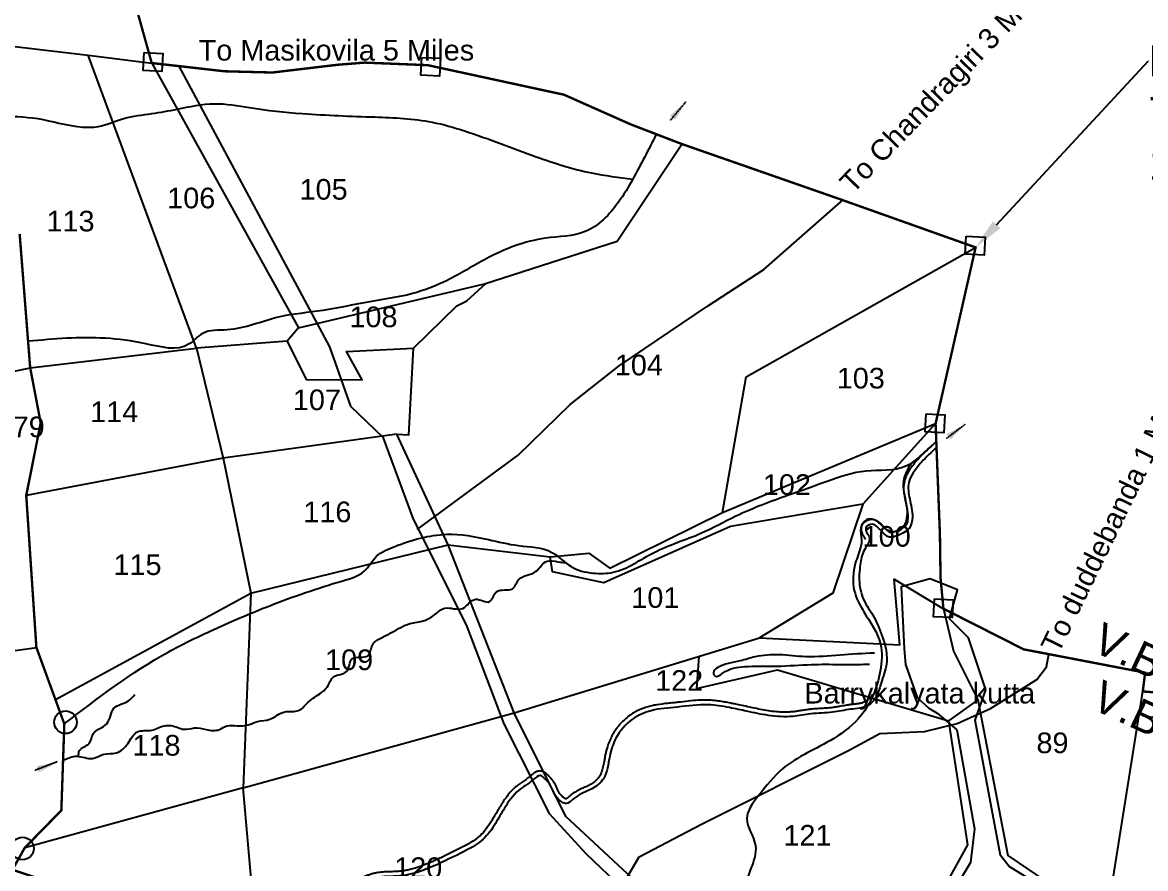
# Model space of a CAD drawing. Header units: feet. Extents: x 777124 to 781638, y 1563158 to 1569682.
# Drawn here: x 778106 to 779195, y 1568214 to 1569034 of the extents above; entities that cross this region are included whole.
import ezdxf
from ezdxf import colors
from ezdxf.entities.mleader import LeaderData, LeaderLine
from ezdxf.enums import TextEntityAlignment as Align
from ezdxf.math import Vec2, Vec3

# ---------------------------------------------------------------- set-up
doc = ezdxf.new("R2010")
doc.units = ezdxf.units.FT
doc.header["$MEASUREMENT"] = 0
doc.linetypes.add('ACAD_ISO02W100', pattern=[15, 12, -3])
doc.linetypes.add('HIDDEN2', pattern=[0.1875, 0.125, -0.0625])
for name, color, linetype in [('Hills', 17, 'Continuous'), ('PLOT', 7, 'Continuous'), ('PLOT NO', 7, 'Continuous'), ('ROADS', 6, 'Continuous'), ('STREAM', 4, 'Continuous'), ('VILLAGE STONES', 240, 'Continuous')]:
    doc.layers.add(name, color=color, linetype=linetype)
doc.layers.add('VILLAGE BOUNDRY', color=5, linetype='HIDDEN2', lineweight=100)
doc.styles.get("Standard").update_dxf_attribs({"font": 'arial.ttf'})
doc.linetypes.add('DOTS', pattern='A,1e-06,-3,["●",Standard,S=3,R=0,X=-1.25,Y=-1.25],-3', length=6.000001)
doc.dimstyles.get("Standard").update_dxf_attribs({"dimtxt": 0.18, "dimasz": 20, "dimexe": 0.18, "dimexo": 0.0625, "dimgap": 0.09, "dimtad": 0, "dimtih": 1, "dimtoh": 1, "dimdec": 4, "dimzin": 0, "dimdsep": 46, "dimtxsty": 'Standard', "dimcen": 0.09, "dimadec": 0, "dimazin": 0, "dimtfac": 1, "dimtdec": 4, "dimtofl": 0, "dimtmove": 0, "dimatfit": 3, "dimfxl": 1, "dimtolj": 1, "dimtzin": 0, "dimarcsym": 0})

msp = doc.modelspace()

# ---------------------------------------------------------------- linework, layer by layer
at = {"layer": 'Hills', "lineweight": -2}
msp.add_lwpolyline([(779145.8, 1568164.9), (779062.4, 1568216.1), (779054, 1568227), (779029.6, 1568358.1), (779039.8, 1568387.4), (779023, 1568438), (779004.6, 1568456.4), (779012.5, 1568484.3), (778985.9, 1568495.1), (778957.7, 1568487.4), (778960.5, 1568427.3), (778962.1, 1568411.9), (778973.1, 1568379.9), (778984.5, 1568369.6), (778992.7, 1568365), (779011.8, 1568348.6), (779028.7, 1568252.7), (779025.1, 1568220.1), (778983.5, 1568151.4)], dxfattribs=at)
at = {"layer": 'PLOT', "lineweight": -2}
for points in [[(778013.5, 1569021), (778169.8, 1569002.4), (778231.4, 1568994.9)], [(778113.6, 1568699.6), (778274.8, 1568718.5), (778169.8, 1569002.4)], [(778231.4, 1568994.9), (778373.7, 1568738.2), (778362.7, 1568725.4), (778274.8, 1568718.5)], [(778373.7, 1568738.2), (778553.9, 1568781), (778682.4, 1568822.3), (778745.2, 1568916.4)], [(777917.9, 1568838.3), (777928.5, 1568757), (777994.1, 1568722.1), (778011, 1568679.2), (778056.6, 1568687.4), (778113.6, 1568699.6)], [(778518.6, 1568528), (778617.7, 1568516.4), (778655, 1568519.9), (778675.4, 1568505.3), (778784.7, 1568559.2), (778807.4, 1568690.7), (779029.9, 1568816.2)], [(778362.7, 1568725.4), (778381, 1568688.1), (778435.4, 1568687.9), (778420.2, 1568715.3), (778485.1, 1568718.7), (778527.1, 1568759.5), (778536.8, 1568764.5), (778555.5, 1568781.5)], [(778274.8, 1568718.5), (778300.8, 1568611.9), (778327.5, 1568481), (778320.1, 1568292.6), (778108.3, 1568234.3)], [(778468.8, 1568635.1), (778480.5, 1568634.6), (778485.1, 1568718.7)], [(778991.1, 1568645.4), (778920.6, 1568567.4), (778792.3, 1568545.8), (778669.7, 1568491), (778619.8, 1568501.9), (778617.7, 1568516.4)], [(778784.7, 1568559.2), (778991.1, 1568645.4)], [(778138, 1568378), (778327.5, 1568481), (778518.6, 1568528), (778468.8, 1568635.1), (778300.8, 1568611.9), (778109.8, 1568575.8)], [(778068.4, 1568615.8), (778096.7, 1568425.4), (778119.6, 1568428.6)], [(778920.6, 1568567.4), (778891.5, 1568481.1), (778820.3, 1568437.9)], [(778320.1, 1568292.6), (778582.8, 1568365.1), (778518.6, 1568528)], [(778582.8, 1568365.1), (778820.3, 1568437.9), (778956.4, 1568431), (778951.1, 1568494.8), (778998.7, 1568466.1)], [(778998.7, 1568466.1), (779008.5, 1568424.8), (779031.9, 1568377.7), (779003.5, 1568357.5)], [(778761.5, 1568419.8), (778759.5, 1568388.9), (778837.9, 1568406.7), (779003.5, 1568357.5), (779022.1, 1568237.2), (778972.2, 1568147.2), (778960.8, 1567992.6), (778782.5, 1568116.6), (778769.2, 1568145.7), (778706.5, 1568196.2), (778632.6, 1568264.8), (778582.8, 1568365.1)], [(779031.9, 1568377.7), (779061.1, 1568226.8), (779156.4, 1568162.2), (779191.9, 1568385.9)], [(778188.3, 1568086.3), (778337.5, 1568094.9), (778320.1, 1568292.6)]]:
    msp.add_lwpolyline(points, dxfattribs=at)
at = {"layer": 'ROADS', "linetype": 'DOTS', "ltscale": 5}
for points in [[(778257.8, 1568991.9), (778381.7, 1568761), (778403.8, 1568719.7), (778424.2, 1568662.5), (778455.3, 1568632.2), (778484.9, 1568552.9), (778536.2, 1568450.4), (778572.8, 1568354.5), (778616.7, 1568267.5), (778652, 1568229), (778751.9, 1568133.7), (778814.6, 1568083.3), (778854.8, 1568060.2), (778884.5, 1568039.7), (778915.6, 1568033.8), (778964.4, 1568004), (779012, 1567990.9), (779068.9, 1567948.1), (779097.3, 1567909.4), (779146.5, 1567858.9), (779171.7, 1567836.1), (779219.9, 1567806.6)], [(778488.7, 1568542.7), (778586.4, 1568614.9), (778637, 1568663.9), (778684.3, 1568701.5), (778770.2, 1568759.2), (778824.6, 1568794.8), (778901.9, 1568862.7)], [(778185.8, 1567994.9), (778217.7, 1567995), (778266.7, 1567985.6), (778420, 1568030.5), (778481.4, 1568049.7), (778597.9, 1568077.5), (778619.8, 1568079.8), (778651.1, 1568136), (778703.7, 1568225.6), (778764.3, 1568257.4), (778906.2, 1568328.4), (778937.1, 1568345), (778980.5, 1568347), (779012.1, 1568354.9), (779044.3, 1568369.5), (779089.2, 1568397.5), (779098.5, 1568409.7), (779100.9, 1568422)]]:
    msp.add_lwpolyline(points, dxfattribs=at)
at = {"layer": 'STREAM', "color": 4, "lineweight": -2}
for points in [[(778030.2, 1568952.7), (778082.4, 1568944.2), (778121, 1568941), (778162.2, 1568933), (778179.7, 1568933.4), (778204.4, 1568941.2), (778231.5, 1568945.9), (778256.2, 1568950.2), (778292.2, 1568955.5), (778326.2, 1568951.7), (778377.6, 1568945.9), (778447.6, 1568942.6), (778503.2, 1568937.6), (778534.6, 1568929.1), (778604, 1568904.1), (778657.5, 1568888.4), (778697.6, 1568882.4)], [(778720.4, 1568925.9), (778697.6, 1568882.4), (778683.9, 1568860.2), (778651.4, 1568831.5), (778613.1, 1568825.1), (778555.6, 1568805.2), (778517.7, 1568784.3), (778484, 1568771.4), (778440.9, 1568763.3), (778397.4, 1568755.1), (778354.4, 1568748.6), (778304.4, 1568736.3), (778280.8, 1568732.9), (778267.2, 1568722.3), (778225.8, 1568722.8), (778148.8, 1568728.1), (778111.6, 1568725.2)], [(778146.7, 1568354.4), (778247.4, 1568424.1), (778287.9, 1568444.3), (778345.8, 1568469), (778416.6, 1568493.1), (778437.3, 1568502.4), (778449.4, 1568516.9), (778466.9, 1568526.4), (778517.4, 1568538.2), (778557.7, 1568533.1), (778586.8, 1568527.3), (778619.3, 1568520.6), (778637.8, 1568506.9), (778659, 1568500.6), (778678.6, 1568501.4), (778718.2, 1568520.6), (778763.6, 1568539.2), (778797.5, 1568556), (778848.7, 1568576.4), (778885.9, 1568589.6), (778923.8, 1568599.8), (778962.4, 1568604.4), (778978.1, 1568615.5), (778991.8, 1568628)], [(778992, 1568622.3), (778977.4, 1568608.1), (778969.3, 1568597.6), (778965.1, 1568588.3), (778966, 1568572.6), (778968.6, 1568554.8), (778965.4, 1568543.7), (778959.3, 1568539.4), (778951.6, 1568535.9), (778946.5, 1568535.4), (778939.6, 1568540.3), (778935.5, 1568544.6), (778929.8, 1568548), (778923.6, 1568544.5), (778924.5, 1568539.6), (778927.1, 1568534.4), (778924.4, 1568526.7), (778920.5, 1568519.6), (778917.6, 1568504.7), (778917.1, 1568494.1), (778921.3, 1568475.1), (778931.5, 1568457.7), (778939.9, 1568437.5), (778942.3, 1568429.6), (778943.5, 1568412.7), (778938.3, 1568393.9), (778934.2, 1568381.8), (778925.4, 1568372.2), (778908.9, 1568368.6), (778891.2, 1568365.7), (778870.3, 1568364.2), (778852.7, 1568361.7), (778829.1, 1568362.7), (778808, 1568366.7), (778791.3, 1568370.2), (778770.8, 1568373), (778741.1, 1568370.8), (778715.4, 1568367.2), (778697.3, 1568359), (778681.3, 1568340.6), (778675.3, 1568323), (778669.1, 1568301.3), (778658.1, 1568291.5), (778641.2, 1568282.6), (778632.3, 1568277.3), (778628.1, 1568279.3), (778621.6, 1568286.9), (778617.1, 1568296.1), (778611.9, 1568301.8), (778608.1, 1568304.3), (778601.2, 1568300.4), (778587, 1568289.9), (778573.3, 1568272.8), (778564.6, 1568258), (778552.6, 1568242.7), (778535.9, 1568231.7), (778513, 1568220.5), (778494, 1568212.3), (778472, 1568207.1), (778448.4, 1568205.3), (778433.6, 1568200), (778415.5, 1568189.9), (778409.2, 1568182.5), (778382.5, 1568174.9), (778360.8, 1568166.5), (778340.1, 1568159), (778316.8, 1568157.7), (778302.3, 1568145.6), (778273.1, 1568151.3), (778251.1, 1568136.7), (778226.3, 1568138.8), (778207.5, 1568127), (778202.6, 1568127.8), (778185.5, 1568117.3), (778172.7, 1568117.4), (778163.9, 1568113.1)], [(778967.3, 1568607.1), (778960, 1568589.7), (778962.6, 1568567.9), (778961.8, 1568549.4), (778955.8, 1568541.7), (778944.5, 1568542.3), (778935.9, 1568549.6), (778925.5, 1568552.7), (778918.5, 1568544.3), (778919.3, 1568532.7), (778918.6, 1568526.5), (778913.3, 1568509.9), (778912.3, 1568483.7), (778921.6, 1568463.1), (778937.7, 1568432), (778937.5, 1568405.5), (778930.2, 1568381.6), (778919.2, 1568363.1), (778892.5, 1568340.4), (778842.7, 1568310.8), (778819.4, 1568284.7), (778808.2, 1568262.7), (778816.5, 1568236.6), (778812.2, 1568214.5), (778796.7, 1568171.3), (778789.4, 1568147.2), (778781.5, 1568133.2), (778759.2, 1568122.1), (778744, 1568112.6), (778731.8, 1568108.5), (778701.3, 1568107), (778660.6, 1568098.2), (778634.3, 1568075.7), (778606.8, 1568061.2), (778543.9, 1568043.9), (778506.4, 1568031.6), (778475, 1568020.2), (778455.1, 1568002), (778441.4, 1567980.2), (778430.5, 1567940.3), (778417.8, 1567892.9), (778405.2, 1567855.8), (778385.8, 1567817.5), (778374.7, 1567786.1), (778357.5, 1567732.3), (778344.7, 1567698.6), (778332.2, 1567663.9), (778314.5, 1567661.8), (778288.3, 1567664.4), (778246, 1567671.2), (778214.9, 1567676.8), (778189, 1567677), (778160.1, 1567678.5), (778135.7, 1567683.2)], [(778145.4, 1568319.2), (778159, 1568323.1), (778173.9, 1568321), (778185.4, 1568325.1), (778196.9, 1568326.3), (778208.5, 1568335.8), (778217.5, 1568346.8), (778231.6, 1568348.4), (778243.8, 1568352.7), (778256.8, 1568351), (778262.6, 1568349.2), (778272.7, 1568350.5), (778284.2, 1568349), (778297.1, 1568349), (778304.5, 1568352.6), (778314.1, 1568352.6), (778324.9, 1568353.6), (778333.9, 1568356.7), (778345.8, 1568359), (778360.3, 1568366.2), (778374, 1568367.5), (778381.7, 1568374.2), (778394.2, 1568383.7), (778401.5, 1568390.2), (778408, 1568400.3), (778420.2, 1568405.1), (778425.8, 1568417.7), (778440.7, 1568420.5), (778445.7, 1568431.5), (778454.7, 1568438.1), (778464.3, 1568443.2), (778481.7, 1568451.6), (778495.3, 1568454.5), (778505.5, 1568460.2), (778515.6, 1568466.6), (778532.8, 1568466.4), (778545.2, 1568475.2), (778558.9, 1568472.9), (778565.6, 1568482.5), (778580.9, 1568485.4), (778587.6, 1568494.7), (778603.5, 1568502), (778614.5, 1568512.2), (778625, 1568511.5), (778632.2, 1568510.9)], [(778931.8, 1568423.1), (778898.5, 1568421.1), (778865.5, 1568419.5), (778839.5, 1568421.4), (778816.3, 1568419.4), (778801.7, 1568415.5), (778790, 1568412.9), (778780, 1568409.1), (778775.8, 1568404), (778777.5, 1568400.7), (778784.4, 1568403.4), (778806, 1568410), (778837.2, 1568410.4), (778870.9, 1568412), (778898.4, 1568412.1), (778915.8, 1568412.1), (778926.9, 1568412.4)], [(778160.4, 1568323), (778161.4, 1568328.6), (778170.9, 1568335.6), (778174.9, 1568345.1), (778187.8, 1568354.4), (778194.8, 1568369.6), (778208.9, 1568376.8), (778214.9, 1568382.8)]]:
    msp.add_spline(points, degree=3, dxfattribs=at)
for points, knots in [([(778989, 1568625.6), (778986.9, 1568623.7), (778984.9, 1568621.8), (778980, 1568617.2), (778977.1, 1568614.4), (778971.7, 1568608.5), (778969.2, 1568605.3), (778966.4, 1568601.3), (778966, 1568600.7), (778965.2, 1568599.3), (778964.7, 1568598.6), (778963.8, 1568597), (778963.4, 1568596.2), (778962.6, 1568594.6), (778962.3, 1568593.8), (778961.6, 1568592.3), (778961.4, 1568591.5), (778961, 1568590.3), (778960.9, 1568589.9), (778960.7, 1568588.9), (778960.6, 1568588.4), (778960.4, 1568587.3), (778960.3, 1568586.8), (778960.2, 1568585.1), (778960.1, 1568584.1), (778960.1, 1568580.8), (778960.4, 1568578.7), (778960.9, 1568575.4), (778961.1, 1568574.2), (778961.6, 1568571.7), (778961.9, 1568570.4), (778962.4, 1568567.9), (778962.7, 1568566.6), (778963.3, 1568563.6), (778963.6, 1568561.8), (778964, 1568558.7), (778964.1, 1568557.4), (778964.1, 1568555.7), (778964.1, 1568555.2), (778964.1, 1568554.2), (778964.1, 1568553.7), (778964, 1568552.3), (778963.9, 1568551.4), (778963.6, 1568549.8), (778963.4, 1568549.2), (778963, 1568548.1), (778962.7, 1568547.6), (778962.3, 1568547), (778962.2, 1568546.8), (778961.9, 1568546.4), (778961.7, 1568546.2), (778961.3, 1568545.9), (778961, 1568545.7), (778960.3, 1568545.1), (778959.8, 1568544.8), (778958.6, 1568544.1), (778957.9, 1568543.7), (778957, 1568543.2), (778956.7, 1568543.1), (778956.2, 1568542.8), (778955.9, 1568542.7), (778955.2, 1568542.3), (778954.7, 1568542), (778953.4, 1568541.3), (778952.5, 1568541), (778951.4, 1568540.5), (778951.1, 1568540.4), (778950.4, 1568540.2), (778950.1, 1568540.1), (778949.4, 1568539.9), (778949.1, 1568539.8), (778948.5, 1568539.7), (778948.2, 1568539.7), (778947.7, 1568539.7), (778947.5, 1568539.7), (778947.3, 1568539.8), (778947.3, 1568539.8), (778947.2, 1568539.8), (778947.2, 1568539.8), (778947, 1568539.9), (778946.9, 1568539.9), (778946.6, 1568540.1), (778946.3, 1568540.2), (778945.8, 1568540.6), (778945.5, 1568540.8), (778944.8, 1568541.4), (778944.5, 1568541.7), (778943.8, 1568542.4), (778943.5, 1568542.7), (778942.9, 1568543.3), (778942.8, 1568543.5), (778942.4, 1568543.9), (778942.2, 1568544.1), (778941.7, 1568544.6), (778941.3, 1568545), (778940.7, 1568545.7), (778940.3, 1568546.1), (778939.7, 1568546.7), (778939.4, 1568547), (778939, 1568547.5), (778938.8, 1568547.6), (778938.6, 1568547.9), (778938.4, 1568548), (778938.1, 1568548.3), (778938, 1568548.4), (778937.6, 1568548.8), (778937.2, 1568549.1), (778936.4, 1568549.8), (778935.9, 1568550.2), (778934.7, 1568551), (778934, 1568551.4), (778932.7, 1568551.9), (778932.1, 1568552.1), (778931.2, 1568552.3), (778930.9, 1568552.4), (778930.3, 1568552.5), (778930, 1568552.5), (778929.5, 1568552.5), (778929.2, 1568552.5), (778928.4, 1568552.5), (778927.9, 1568552.4), (778926.7, 1568552.2), (778925.9, 1568552), (778924.5, 1568551.4), (778923.9, 1568551.1), (778922.6, 1568550.3), (778922, 1568549.8), (778921, 1568548.8), (778920.6, 1568548.3), (778919.9, 1568547.3), (778919.6, 1568546.7), (778919.3, 1568545.9), (778919.2, 1568545.6), (778919.1, 1568545.2), (778919.1, 1568545), (778919, 1568544.4), (778918.9, 1568544), (778918.9, 1568543.2), (778918.9, 1568542.8), (778919, 1568541.8), (778919.1, 1568541.2), (778919.4, 1568540.1), (778919.6, 1568539.6), (778920, 1568538.6), (778920.2, 1568538.1), (778920.5, 1568537.4), (778920.7, 1568537.2), (778920.9, 1568536.8), (778921.1, 1568536.5), (778921.4, 1568535.9), (778921.6, 1568535.6), (778922.1, 1568534.9), (778922.2, 1568534.6), (778922.5, 1568534.2), (778922.6, 1568534), (778922.7, 1568533.7), (778922.7, 1568533.7), (778922.7, 1568533.6), (778922.7, 1568533.6), (778922.7, 1568533.6)], [0, 0, 0, 0, 17.936799, 17.936799, 42.886656, 42.886656, 67.836512, 67.836512, 72.225089, 72.225089, 77.521148, 77.521148, 82.817207, 82.817207, 87.407128, 87.407128, 91.949187, 91.949187, 94.199629, 94.199629, 97.147318, 97.147318, 100.095008, 100.095008, 105.990387, 105.990387, 118.15523, 118.15523, 125.553142, 125.553142, 133.922085, 133.922085, 142.291029, 142.291029, 154.904982, 154.904982, 164.143617, 164.143617, 167.56609, 167.56609, 170.988563, 170.988563, 177.833508, 177.833508, 183.454988, 183.454988, 189.076467, 189.076467, 192.10508, 192.10508, 195.133693, 195.133693, 198.162306, 198.162306, 203.098764, 203.098764, 208.035222, 208.035222, 209.96091, 209.96091, 211.886598, 211.886598, 215.737973, 215.737973, 222.547086, 222.547086, 225.293139, 225.293139, 228.214583, 228.214583, 231.136027, 231.136027, 234.317861, 234.317861, 237.499696, 237.499696, 238.482746, 238.482746, 239.465795, 239.465795, 241.431895, 241.431895, 244.85569, 244.85569, 248.279485, 248.279485, 251.703281, 251.703281, 255.127076, 255.127076, 256.78381, 256.78381, 258.440543, 258.440543, 261.75401, 261.75401, 264.812664, 264.812664, 267.279392, 267.279392, 268.580511, 268.580511, 269.666679, 269.666679, 270.752847, 270.752847, 272.925183, 272.925183, 276.00775, 276.00775, 279.090316, 279.090316, 281.390805, 281.390805, 282.532292, 282.532292, 283.444719, 283.444719, 284.357146, 284.357146, 286.182, 286.182, 288.914691, 288.914691, 291.647382, 291.647382, 294.380073, 294.380073, 296.347146, 296.347146, 298.31422, 298.31422, 298.959305, 298.959305, 299.604391, 299.604391, 300.894561, 300.894561, 302.184731, 302.184731, 304.406815, 304.406815, 306.628898, 306.628898, 308.850981, 308.850981, 310.107714, 310.107714, 311.364447, 311.364447, 313.877912, 313.877912, 316.391378, 316.391378, 318.904844, 318.904844, 320.897243, 320.897243, 321.764373, 321.764373, 321.764373, 321.764373]), ([(778931.2, 1568383.7), (778928.8, 1568381.4), (778928.5, 1568380.9), (778927.4, 1568379.5), (778926.6, 1568378.7), (778925.2, 1568377.5), (778924.7, 1568377), (778923.9, 1568376.5), (778923.6, 1568376.3), (778923.2, 1568376.1), (778923, 1568376), (778922.6, 1568375.8), (778922.4, 1568375.7), (778921.8, 1568375.4), (778921.4, 1568375.3), (778920.1, 1568374.8), (778919.1, 1568374.5), (778916.9, 1568374.1), (778915.8, 1568373.9), (778913.4, 1568373.6), (778912.2, 1568373.5), (778910.3, 1568373.3), (778909.7, 1568373.2), (778908.6, 1568373.1), (778908.1, 1568373), (778907.1, 1568372.9), (778906.7, 1568372.8), (778905.3, 1568372.6), (778904.3, 1568372.5), (778901.6, 1568372), (778899.8, 1568371.7), (778896.9, 1568371.2), (778895.8, 1568371), (778893.6, 1568370.6), (778892.5, 1568370.4), (778890.9, 1568370.2), (778890.4, 1568370.1), (778888.8, 1568370), (778887.7, 1568369.9), (778884.5, 1568369.6), (778882.3, 1568369.5), (778877.8, 1568369.2), (778875.6, 1568369.1), (778872.1, 1568368.8), (778871, 1568368.7), (778869.2, 1568368.5), (778868.4, 1568368.4), (778866.8, 1568368.2), (778866, 1568368.1), (778863.7, 1568367.8), (778862.2, 1568367.5), (778859.5, 1568367.1), (778858.2, 1568366.9), (778855.7, 1568366.5), (778854.4, 1568366.3), (778852.5, 1568366.1), (778851.9, 1568366.1), (778850.7, 1568366), (778850.2, 1568366), (778848.4, 1568365.9), (778847.2, 1568365.8), (778843.6, 1568365.8), (778841.2, 1568365.9), (778836.3, 1568366.3), (778833.7, 1568366.5), (778826, 1568367.6), (778820.9, 1568368.6), (778813.5, 1568370.1), (778811.2, 1568370.6), (778806.5, 1568371.6), (778804.2, 1568372.1), (778799.9, 1568373), (778798, 1568373.4), (778794.9, 1568374), (778793.7, 1568374.3), (778790.6, 1568374.9), (778788.6, 1568375.3), (778784.7, 1568376), (778782.8, 1568376.3), (778779.1, 1568376.8), (778777.5, 1568377), (778774.4, 1568377.3), (778772.9, 1568377.4), (778770.6, 1568377.5), (778769.7, 1568377.6), (778768, 1568377.6), (778767.2, 1568377.6), (778764.7, 1568377.6), (778763, 1568377.5), (778758, 1568377.2), (778754.7, 1568376.8), (778748.2, 1568376.1), (778745, 1568375.7), (778740.9, 1568375.3), (778740.1, 1568375.2), (778738.3, 1568375), (778737.5, 1568374.9), (778734.9, 1568374.7), (778733.1, 1568374.5), (778727.9, 1568374), (778724.4, 1568373.5), (778719.3, 1568372.7), (778717.7, 1568372.3), (778714.5, 1568371.6), (778712.8, 1568371.1), (778709.7, 1568370.2), (778708.1, 1568369.6), (778703.4, 1568367.8), (778700.3, 1568366.3), (778696.4, 1568363.9), (778695.5, 1568363.2), (778693.6, 1568361.9), (778692.7, 1568361.2), (778690, 1568359), (778688.3, 1568357.4), (778684.2, 1568353.1), (778681.9, 1568350.2), (778679, 1568345.6), (778678, 1568343.9), (778676.3, 1568340.6), (778675.5, 1568338.9), (778674.2, 1568335.6), (778673.6, 1568334), (778672.6, 1568331), (778672.2, 1568329.6), (778671.6, 1568327), (778671.3, 1568325.8), (778670.9, 1568324), (778670.8, 1568323.4), (778670.6, 1568322.3), (778670.5, 1568321.7), (778670.2, 1568320), (778670, 1568318.8), (778669.4, 1568315.9), (778669.1, 1568314.1), (778668.3, 1568310.8), (778667.9, 1568309.2), (778666.9, 1568306.6), (778666.5, 1568305.6), (778665.8, 1568304.4), (778665.6, 1568304.1), (778665.2, 1568303.5), (778665, 1568303.2), (778664.5, 1568302.5), (778664.3, 1568302.2), (778663.5, 1568301.3), (778662.9, 1568300.7), (778661.2, 1568298.9), (778659.8, 1568297.9), (778657.9, 1568296.6), (778657.3, 1568296.2), (778656.1, 1568295.5), (778655.5, 1568295.2), (778654.3, 1568294.5), (778653.6, 1568294.2), (778651.8, 1568293.4), (778650.5, 1568292.8), (778647.8, 1568291.6), (778646.4, 1568291), (778643.5, 1568289.5), (778642, 1568288.7), (778640.1, 1568287.4), (778639.5, 1568287), (778638.8, 1568286.4), (778638.6, 1568286.3), (778638.2, 1568286), (778638, 1568285.8), (778637.6, 1568285.5), (778637.5, 1568285.3), (778636.9, 1568284.8), (778636.6, 1568284.5), (778635.7, 1568283.8), (778635.3, 1568283.4), (778634.4, 1568282.7), (778634.1, 1568282.4), (778633.5, 1568282.1), (778633.3, 1568282), (778633, 1568281.8), (778632.9, 1568281.8), (778632.8, 1568281.8), (778632.8, 1568281.8), (778632.8, 1568281.8)], [674.864523, 674.864523, 674.864523, 674.864523, 679.153566, 679.153566, 688.238319, 688.238319, 694.205444, 694.205444, 696.734354, 696.734354, 698.635308, 698.635308, 700.536261, 700.536261, 704.338168, 704.338168, 712.346998, 712.346998, 720.355829, 720.355829, 728.36466, 728.36466, 732.168231, 732.168231, 735.086779, 735.086779, 738.005327, 738.005327, 743.842424, 743.842424, 755.516617, 755.516617, 762.909065, 762.909065, 770.477883, 770.477883, 774.182823, 774.182823, 781.421368, 781.421368, 795.898456, 795.898456, 810.375544, 810.375544, 817.198455, 817.198455, 822.091842, 822.091842, 826.985229, 826.985229, 836.772003, 836.772003, 845.118569, 845.118569, 853.977718, 853.977718, 858.033923, 858.033923, 862.090127, 862.090127, 870.202536, 870.202536, 886.427353, 886.427353, 903.656533, 903.656533, 937.932518, 937.932518, 953.267871, 953.267871, 968.603224, 968.603224, 981.412738, 981.412738, 989.213339, 989.213339, 1001.713609, 1001.713609, 1014.213878, 1014.213878, 1024.605974, 1024.605974, 1033.617916, 1033.617916, 1038.836187, 1038.836187, 1044.054457, 1044.054457, 1054.490999, 1054.490999, 1075.364081, 1075.364081, 1096.237164, 1096.237164, 1101.86754, 1101.86754, 1107.497917, 1107.497917, 1118.75867, 1118.75867, 1140.820077, 1140.820077, 1151.009544, 1151.009544, 1161.055988, 1161.055988, 1171.102432, 1171.102432, 1191.195321, 1191.195321, 1197.995983, 1197.995983, 1204.796645, 1204.796645, 1218.397969, 1218.397969, 1239.794537, 1239.794537, 1251.010472, 1251.010472, 1262.226408, 1262.226408, 1272.604116, 1272.604116, 1281.317665, 1281.317665, 1288.83926, 1288.83926, 1292.420604, 1292.420604, 1296.001948, 1296.001948, 1303.164636, 1303.164636, 1315.074691, 1315.074691, 1326.984746, 1326.984746, 1335.839365, 1335.839365, 1338.630159, 1338.630159, 1341.822193, 1341.822193, 1345.014227, 1345.014227, 1351.398294, 1351.398294, 1363.59241, 1363.59241, 1368.603367, 1368.603367, 1373.613289, 1373.613289, 1378.62321, 1378.62321, 1388.139437, 1388.139437, 1397.655663, 1397.655663, 1407.171889, 1407.171889, 1410.578682, 1410.578682, 1411.810263, 1411.810263, 1413.134865, 1413.134865, 1414.459467, 1414.459467, 1417.108672, 1417.108672, 1420.931415, 1420.931415, 1424.754159, 1424.754159, 1427.584005, 1427.584005, 1430.413852, 1430.413852, 1431.22284, 1431.22284, 1431.22284, 1431.22284]), ([(778632.8, 1568281.8), (778632.7, 1568281.8), (778632.7, 1568281.8), (778632.5, 1568281.8), (778632.3, 1568281.9), (778631.8, 1568282.2), (778631.5, 1568282.4), (778631.1, 1568282.7), (778630.9, 1568282.8), (778630.5, 1568283.1), (778630.2, 1568283.3), (778629.7, 1568283.8), (778629.4, 1568284), (778628.7, 1568284.7), (778628.3, 1568285.2), (778627.5, 1568286.1), (778627.1, 1568286.6), (778626.4, 1568287.6), (778626.1, 1568288.1), (778625.6, 1568288.9), (778625.5, 1568289.2), (778625.2, 1568289.7), (778625.1, 1568289.9), (778624.7, 1568290.7), (778624.5, 1568291.3), (778623.8, 1568292.8), (778623.4, 1568293.7), (778622.5, 1568295.7), (778622, 1568296.7), (778621.2, 1568298), (778621, 1568298.2), (778620.8, 1568298.7), (778620.6, 1568298.9), (778620.4, 1568299.2), (778620.2, 1568299.4), (778619.8, 1568300), (778619.5, 1568300.3), (778618.7, 1568301.4), (778618.1, 1568302), (778616.9, 1568303.2), (778616.3, 1568303.8), (778615.5, 1568304.6), (778615.3, 1568304.7), (778615, 1568305), (778614.8, 1568305.2), (778614.5, 1568305.5), (778614.3, 1568305.6), (778613.8, 1568306.1), (778613.4, 1568306.4), (778612.6, 1568307), (778612.1, 1568307.4), (778611.2, 1568307.9), (778610.8, 1568308.1), (778610, 1568308.4), (778609.8, 1568308.5), (778609.3, 1568308.6), (778609.1, 1568308.6), (778608.7, 1568308.7), (778608.4, 1568308.7), (778607.9, 1568308.8), (778607.7, 1568308.8), (778606.9, 1568308.8), (778606.4, 1568308.7), (778605.4, 1568308.5), (778605, 1568308.4), (778604.2, 1568308.1), (778603.8, 1568307.9), (778603.1, 1568307.5), (778602.8, 1568307.3), (778601.9, 1568306.8), (778601.4, 1568306.4), (778600.5, 1568305.7), (778600.1, 1568305.4), (778599.3, 1568304.7), (778598.9, 1568304.3), (778598.4, 1568303.9), (778598.2, 1568303.7), (778597.8, 1568303.4), (778597.6, 1568303.3), (778597.1, 1568302.8), (778596.7, 1568302.5), (778595.7, 1568301.7), (778594.9, 1568301.1), (778592.9, 1568299.7), (778591.7, 1568298.9), (778589.1, 1568297.1), (778587.8, 1568296.2), (778585.9, 1568294.8), (778585.3, 1568294.3), (778584.2, 1568293.5), (778583.8, 1568293.1), (778583, 1568292.4), (778582.6, 1568292), (778581.3, 1568290.8), (778580.5, 1568290), (778578.2, 1568287.5), (778576.8, 1568285.7), (778574.1, 1568282.1), (778572.8, 1568280.2), (778570.5, 1568276.8), (778569.5, 1568275.2), (778567.7, 1568272.1), (778566.8, 1568270.5), (778564.9, 1568267.3), (778563.9, 1568265.6), (778562.2, 1568262.7), (778561.4, 1568261.4), (778559, 1568257.6), (778557.4, 1568255.1), (778553.8, 1568250.4), (778551.9, 1568248.2), (778549.6, 1568246), (778549.2, 1568245.6), (778548.5, 1568245), (778548.1, 1568244.7), (778547, 1568243.8), (778546.2, 1568243.2), (778543.9, 1568241.5), (778542.2, 1568240.4), (778539, 1568238.5), (778537.6, 1568237.7), (778535.3, 1568236.5), (778534.4, 1568236), (778532.7, 1568235.1), (778531.9, 1568234.7), (778529.3, 1568233.4), (778527.6, 1568232.5), (778522.5, 1568230), (778519.1, 1568228.3), (778514.2, 1568226), (778512.9, 1568225.4), (778510.3, 1568224.1), (778509, 1568223.6), (778506.5, 1568222.4), (778505.3, 1568221.8), (778501.5, 1568220.1), (778499, 1568219.1), (778494.4, 1568217.2), (778492.4, 1568216.5), (778488.2, 1568215.1), (778486.1, 1568214.4), (778482.5, 1568213.5), (778481, 1568213.1), (778478.4, 1568212.6), (778477.2, 1568212.3), (778475, 1568212), (778473.9, 1568211.9), (778472, 1568211.6), (778471.1, 1568211.6), (778469.2, 1568211.4), (778468.3, 1568211.4), (778465.4, 1568211.2), (778463.5, 1568211.2), (778459.5, 1568211.1), (778457.5, 1568211), (778453.4, 1568210.7), (778451.3, 1568210.5), (778448.7, 1568210), (778448.2, 1568209.9), (778447.1, 1568209.6), (778446.5, 1568209.5), (778445.3, 1568209.2), (778444.8, 1568209), (778443.1, 1568208.5), (778442, 1568208.1), (778438.8, 1568207), (778436.8, 1568206.1), (778433.9, 1568204.9), (778433, 1568204.6), (778431.9, 1568204.1), (778431.5, 1568204), (778430.8, 1568203.7), (778430.5, 1568203.5), (778429.4, 1568203.1), (778428.7, 1568202.8), (778426.6, 1568202), (778425.2, 1568201.4), (778422.3, 1568200), (778420.8, 1568199.3), (778418, 1568197.7), (778416.6, 1568196.8), (778414.8, 1568195.4), (778414.4, 1568195), (778413.6, 1568194.3), (778413.2, 1568193.9), (778412.7, 1568193.4), (778412.5, 1568193.2), (778411.9, 1568192.6), (778411.6, 1568192.3), (778410.9, 1568191.5), (778410.6, 1568191.1), (778409.7, 1568190), (778409.2, 1568189.2), (778408.1, 1568187.9), (778407.6, 1568187.3), (778406.9, 1568186.5), (778406.7, 1568186.3), (778406.4, 1568186), (778406.3, 1568185.9), (778406, 1568185.7), (778405.9, 1568185.6), (778405.6, 1568185.3), (778405.3, 1568185.1), (778404.6, 1568184.5), (778404.1, 1568184.2), (778402.9, 1568183.6), (778402.3, 1568183.3), (778400.4, 1568182.6), (778399, 1568182.2), (778396, 1568181.5), (778394.3, 1568181.2), (778390.9, 1568180.7), (778389.1, 1568180.5), (778385.4, 1568180), (778383.6, 1568179.7), (778381, 1568179.2), (778380.3, 1568179.1), (778378.9, 1568178.7), (778378.2, 1568178.6), (778376.2, 1568178), (778374.9, 1568177.6), (778370.6, 1568176.1), (778367.7, 1568174.8), (778363.7, 1568173), (778362.5, 1568172.4), (778360.6, 1568171.4), (778359.8, 1568171), (778357.9, 1568170.1), (778356.9, 1568169.5), (778354.8, 1568168.5), (778353.8, 1568168), (778351.1, 1568166.7), (778349.3, 1568165.9), (778345.9, 1568164.6), (778344.2, 1568164.1), (778341.7, 1568163.7), (778340.9, 1568163.6), (778339.8, 1568163.5), (778339.6, 1568163.5), (778339.1, 1568163.4), (778338.8, 1568163.4), (778338, 1568163.4), (778337.5, 1568163.4), (778335.7, 1568163.5), (778334.3, 1568163.5), (778331.5, 1568163.8), (778330.1, 1568163.9), (778327.1, 1568164.1), (778325.6, 1568164.1), (778322.8, 1568164), (778321.6, 1568163.9), (778319.2, 1568163.4), (778318, 1568163.1), (778316.3, 1568162.4), (778315.8, 1568162.2), (778314.9, 1568161.8), (778314.6, 1568161.6), (778313.9, 1568161.2), (778313.6, 1568161), (778312.7, 1568160.4), (778312.1, 1568160), (778310.7, 1568158.8), (778309.9, 1568158), (778308.3, 1568156.5), (778307.6, 1568155.7), (778306.2, 1568154.2), (778305.5, 1568153.5), (778304.2, 1568152.3), (778303.6, 1568151.7), (778302.6, 1568150.9), (778302.2, 1568150.6), (778301.5, 1568150.1), (778301.2, 1568150), (778300.8, 1568149.8), (778300.7, 1568149.8), (778300.5, 1568149.8), (778300.5, 1568149.7), (778300.2, 1568149.7), (778300, 1568149.6), (778299.5, 1568149.6), (778299.1, 1568149.6), (778298.2, 1568149.6), (778297.7, 1568149.7), (778296.6, 1568149.8), (778296, 1568150), (778294.4, 1568150.4), (778293.4, 1568150.7), (778291.2, 1568151.5), (778290.1, 1568152), (778287.8, 1568152.9), (778286.5, 1568153.4), (778284.1, 1568154.3), (778282.8, 1568154.7), (778280.1, 1568155.4), (778278.8, 1568155.7), (778276.4, 1568155.9), (778275.5, 1568156), (778274, 1568155.9), (778273.5, 1568155.8), (778272.6, 1568155.7), (778272, 1568155.6), (778271, 1568155.3), (778270.5, 1568155.2), (778269, 1568154.6), (778268.1, 1568154.2), (778266.3, 1568153.2), (778265.5, 1568152.7), (778264, 1568151.6), (778263.2, 1568151), (778261.5, 1568149.5), (778260.5, 1568148.6), (778258.6, 1568146.9), (778257.7, 1568146), (778255.9, 1568144.4), (778255.1, 1568143.7), (778253.6, 1568142.7), (778253, 1568142.3), (778251.8, 1568141.6), (778251.2, 1568141.4), (778250.6, 1568141.2), (778250.4, 1568141.1), (778250.2, 1568141.1), (778250, 1568141), (778249.8, 1568141), (778249.7, 1568141), (778249.3, 1568140.9), (778249, 1568140.9), (778248.1, 1568140.9), (778247.5, 1568140.9), (778246, 1568141.1), (778245.3, 1568141.2), (778243.7, 1568141.5), (778242.8, 1568141.7), (778241.1, 1568142.2), (778240.2, 1568142.4), (778238.3, 1568142.9), (778237.3, 1568143.1), (778235.3, 1568143.5), (778234.3, 1568143.7), (778232.2, 1568144), (778231.1, 1568144), (778229.1, 1568144), (778228.1, 1568143.9), (778226.7, 1568143.6), (778226.3, 1568143.5), (778225.5, 1568143.3), (778225.2, 1568143.2), (778224.7, 1568143), (778224.5, 1568142.9), (778224, 1568142.8), (778223.8, 1568142.7), (778223.2, 1568142.4), (778222.8, 1568142.1), (778221.5, 1568141.4), (778220.7, 1568140.8), (778219.1, 1568139.7), (778218.4, 1568139), (778217, 1568137.8), (778216.3, 1568137.2), (778215.1, 1568136), (778214.4, 1568135.4), (778213.3, 1568134.3), (778212.7, 1568133.8), (778211.6, 1568133), (778211.1, 1568132.6), (778210.3, 1568132.1), (778209.9, 1568131.9), (778209.3, 1568131.6), (778209, 1568131.5), (778208.5, 1568131.4), (778208.3, 1568131.4), (778208, 1568131.4), (778208, 1568131.4), (778207.8, 1568131.4), (778207.7, 1568131.4), (778207.5, 1568131.5), (778207.3, 1568131.5), (778206.9, 1568131.6), (778206.5, 1568131.7), (778205.8, 1568131.9), (778205.3, 1568132), (778204.3, 1568132.1), (778203.8, 1568132.2), (778203, 1568132.3), (778202.8, 1568132.3), (778202.2, 1568132.3), (778201.8, 1568132.3), (778200.7, 1568132.2), (778199.9, 1568132.1), (778198.6, 1568131.7), (778197.9, 1568131.5), (778196.7, 1568130.9), (778196.1, 1568130.6), (778195, 1568129.9), (778194.5, 1568129.6), (778193.2, 1568128.6), (778192.5, 1568128), (778191.1, 1568126.8), (778190.4, 1568126.2), (778189.2, 1568125), (778188.5, 1568124.4), (778187.4, 1568123.5), (778186.8, 1568123), (778185.9, 1568122.4), (778185.5, 1568122.2), (778185, 1568121.9), (778184.8, 1568121.8), (778184.6, 1568121.7), (778184.5, 1568121.7), (778184.3, 1568121.6), (778184.2, 1568121.6), (778184.1, 1568121.6), (778184, 1568121.5), (778183.8, 1568121.5), (778183.6, 1568121.5), (778183, 1568121.4), (778182.6, 1568121.4), (778181.6, 1568121.4), (778181, 1568121.4), (778179.8, 1568121.6), (778179.2, 1568121.6), (778177.8, 1568121.8), (778177.1, 1568121.9), (778175.6, 1568122), (778174.8, 1568122), (778173.6, 1568121.9), (778173.2, 1568121.9), (778172.6, 1568121.9), (778172.3, 1568121.8), (778171.5, 1568121.7), (778170.9, 1568121.6), (778169.9, 1568121.3), (778169.3, 1568121.2), (778167.9, 1568120.6), (778166.9, 1568120.2), (778165.2, 1568119.3), (778164.4, 1568118.8), (778162.8, 1568117.8), (778162.1, 1568117.3), (778161.4, 1568116.9)], [1435.405906, 1435.405906, 1435.405906, 1435.405906, 1436.843303, 1436.843303, 1439.886294, 1439.886294, 1442.929286, 1442.929286, 1444.275793, 1444.275793, 1446.968809, 1446.968809, 1449.661824, 1449.661824, 1455.047856, 1455.047856, 1459.704004, 1459.704004, 1464.846278, 1464.846278, 1466.948678, 1466.948678, 1469.051078, 1469.051078, 1473.255878, 1473.255878, 1479.675401, 1479.675401, 1486.094925, 1486.094925, 1487.712408, 1487.712408, 1488.949564, 1488.949564, 1490.186719, 1490.186719, 1492.661031, 1492.661031, 1497.609654, 1497.609654, 1502.558277, 1502.558277, 1503.898159, 1503.898159, 1505.158462, 1505.158462, 1506.418765, 1506.418765, 1508.757799, 1508.757799, 1511.096833, 1511.096833, 1512.758295, 1512.758295, 1513.71857, 1513.71857, 1514.293434, 1514.293434, 1515.041136, 1515.041136, 1515.788839, 1515.788839, 1517.407963, 1517.407963, 1519.027087, 1519.027087, 1520.646211, 1520.646211, 1522.265334, 1522.265334, 1525.05292, 1525.05292, 1527.840505, 1527.840505, 1530.628091, 1530.628091, 1532.103923, 1532.103923, 1533.579755, 1533.579755, 1536.53142, 1536.53142, 1542.43475, 1542.43475, 1552.792289, 1552.792289, 1563.149828, 1563.149828, 1567.857525, 1567.857525, 1571.277316, 1571.277316, 1574.697107, 1574.697107, 1581.536688, 1581.536688, 1595.215851, 1595.215851, 1608.895014, 1608.895014, 1620.306133, 1620.306133, 1631.717252, 1631.717252, 1644.462731, 1644.462731, 1654.252677, 1654.252677, 1674.425941, 1674.425941, 1694.599206, 1694.599206, 1698.02474, 1698.02474, 1701.450273, 1701.450273, 1708.30134, 1708.30134, 1722.003474, 1722.003474, 1733.051846, 1733.051846, 1739.289537, 1739.289537, 1745.527228, 1745.527228, 1758.00261, 1758.00261, 1782.953374, 1782.953374, 1792.751353, 1792.751353, 1801.747199, 1801.747199, 1810.743045, 1810.743045, 1828.734737, 1828.734737, 1843.493043, 1843.493043, 1858.251349, 1858.251349, 1868.733324, 1868.733324, 1876.895281, 1876.895281, 1884.04353, 1884.04353, 1890.345047, 1890.345047, 1896.646564, 1896.646564, 1909.249598, 1909.249598, 1921.852632, 1921.852632, 1934.455666, 1934.455666, 1937.656352, 1937.656352, 1941.157363, 1941.157363, 1944.658374, 1944.658374, 1951.660396, 1951.660396, 1965.486149, 1965.486149, 1971.38784, 1971.38784, 1973.756524, 1973.756524, 1976.125208, 1976.125208, 1980.862577, 1980.862577, 1990.337314, 1990.337314, 1999.812051, 1999.812051, 2009.286788, 2009.286788, 2012.464823, 2012.464823, 2015.157079, 2015.157079, 2016.581113, 2016.581113, 2019.429182, 2019.429182, 2022.27725, 2022.27725, 2028.083433, 2028.083433, 2033.889616, 2033.889616, 2036.391939, 2036.391939, 2037.799314, 2037.799314, 2039.206689, 2039.206689, 2042.021438, 2042.021438, 2047.650937, 2047.650937, 2053.280435, 2053.280435, 2064.293723, 2064.293723, 2075.307011, 2075.307011, 2086.3203, 2086.3203, 2097.333588, 2097.333588, 2101.478024, 2101.478024, 2105.62246, 2105.62246, 2113.911333, 2113.911333, 2133.332452, 2133.332452, 2141.54344, 2141.54344, 2147.330336, 2147.330336, 2154.745992, 2154.745992, 2162.161647, 2162.161647, 2175.234133, 2175.234133, 2188.306618, 2188.306618, 2194.560019, 2194.560019, 2196.433479, 2196.433479, 2198.306938, 2198.306938, 2202.053857, 2202.053857, 2210.823602, 2210.823602, 2219.593347, 2219.593347, 2228.363092, 2228.363092, 2234.966846, 2234.966846, 2241.570599, 2241.570599, 2244.419582, 2244.419582, 2246.27873, 2246.27873, 2248.137878, 2248.137878, 2251.856175, 2251.856175, 2258.016275, 2258.016275, 2264.176374, 2264.176374, 2270.336474, 2270.336474, 2276.496573, 2276.496573, 2281.21752, 2281.21752, 2285.938466, 2285.938466, 2287.174957, 2287.174957, 2288.411447, 2288.411447, 2290.884427, 2290.884427, 2295.615958, 2295.615958, 2300.34749, 2300.34749, 2305.079021, 2305.079021, 2312.404328, 2312.404328, 2319.729636, 2319.729636, 2327.054943, 2327.054943, 2334.380251, 2334.380251, 2341.705558, 2341.705558, 2346.696936, 2346.696936, 2348.980659, 2348.980659, 2351.601099, 2351.601099, 2354.221539, 2354.221539, 2359.484731, 2359.484731, 2364.747924, 2364.747924, 2370.011117, 2370.011117, 2377.652113, 2377.652113, 2385.29311, 2385.29311, 2392.934107, 2392.934107, 2398.965346, 2398.965346, 2404.996585, 2404.996585, 2406.715677, 2406.715677, 2408.143077, 2408.143077, 2409.570477, 2409.570477, 2412.425276, 2412.425276, 2418.115291, 2418.115291, 2423.805306, 2423.805306, 2429.495321, 2429.495321, 2435.185336, 2435.185336, 2440.87535, 2440.87535, 2446.565365, 2446.565365, 2452.25538, 2452.25538, 2457.01207, 2457.01207, 2459.150945, 2459.150945, 2460.633989, 2460.633989, 2461.748255, 2461.748255, 2462.862521, 2462.862521, 2465.091053, 2465.091053, 2470.184677, 2470.184677, 2475.278302, 2475.278302, 2480.371927, 2480.371927, 2485.465552, 2485.465552, 2490.559176, 2490.559176, 2495.652801, 2495.652801, 2499.821646, 2499.821646, 2503.990491, 2503.990491, 2507.431223, 2507.431223, 2508.8859, 2508.8859, 2510.200488, 2510.200488, 2511.515076, 2511.515076, 2514.071662, 2514.071662, 2516.628247, 2516.628247, 2519.184833, 2519.184833, 2519.950652, 2519.950652, 2521.529136, 2521.529136, 2524.680797, 2524.680797, 2527.832458, 2527.832458, 2530.98412, 2530.98412, 2534.135781, 2534.135781, 2539.275716, 2539.275716, 2544.415652, 2544.415652, 2549.555587, 2549.555587, 2554.695523, 2554.695523, 2558.898797, 2558.898797, 2561.086593, 2561.086593, 2562.43398, 2562.43398, 2563.476524, 2563.476524, 2564.519068, 2564.519068, 2566.604156, 2566.604156, 2570.783921, 2570.783921, 2574.963685, 2574.963685, 2579.14345, 2579.14345, 2583.323215, 2583.323215, 2587.502979, 2587.502979, 2589.280701, 2589.280701, 2590.591422, 2590.591422, 2593.212865, 2593.212865, 2595.834307, 2595.834307, 2601.133928, 2601.133928, 2606.433548, 2606.433548, 2611.655562, 2611.655562, 2611.655562, 2611.655562])]:
    msp.add_open_spline(points, degree=3, knots=knots, dxfattribs=at)
at = {"layer": 'VILLAGE BOUNDRY', "linetype": 'ACAD_ISO02W100', "lineweight": -2}
for points in [[(778089.9, 1569262.6, 2.32, 2.32, 0), (778135, 1569203.6, 2.32, 2.32, 0), (778197.6, 1569116, 2.32, 2.32, 0), (778231.4, 1568994.9, 2.32, 2.32, 0), (778301.9, 1568986.9, 2.32, 2.32, 0), (778348.4, 1568985.7, 2.32, 2.32, 0), (778411.4, 1568993.2, 2.32, 2.32, 0), (778437.9, 1568995.3, 2.32, 2.32, 0), (778499, 1568992.8, 2.32, 2.32, 0), (778630.9, 1568964.2, 2.32, 2.32, 0), (778695.5, 1568935.5, 2.32, 2.32, 0), (778745.2, 1568916.4, 2.32, 2.32, 0), (778898.3, 1568863, 2.32, 2.32, 0), (779029.9, 1568816.2, 2.32, 2.32, 0), (778991.1, 1568645.4, 2.32, 2.32, 0), (778995.3, 1568538.3, 2.32, 2.32, 0), (778995.9, 1568495.8, 2.32, 2.32, 0), (778998.7, 1568466.1, 2.32, 2.32, 0), (779076.5, 1568426.7, 2.32, 2.32, 0), (779194.2, 1568404.1, 2.32, 2.32, 0), (779191.9, 1568385.9, 2.32, 2.32, 0), (779213.9, 1568384.2, 2.32, 2.32, 0)], [(778173.4, 1567730.9, 2.32, 2.32, 0), (778172.7, 1567779.7, 2.32, 2.32, 0), (778162.4, 1567840.1, 2.32, 2.32, 0), (778185.4, 1567981.2, 2.32, 2.32, 0), (778188.3, 1568086.3, 2.32, 2.32, 0), (778152.8, 1568125.2, 2.32, 2.32, 0), (778185.8, 1568140.4, 2.32, 2.32, 0), (778151.1, 1568194.8, 2.32, 2.32, 0), (778096.4, 1568213.1, 2.32, 2.32, 0), (778108.3, 1568234.3, 2.32, 2.32, 0), (778143.8, 1568270.6, 2.32, 2.32, 0), (778146.7, 1568354.4, 2.32, 2.32, 0), (778119.6, 1568428.6, 2.32, 2.32, 0), (778109.8, 1568575.8, 2.32, 2.32, 0), (778123.8, 1568646.2, 2.32, 2.32, 0), (778113.6, 1568699.6, 2.32, 2.32, 0), (778103.4, 1568829.3, 2.32, 2.32, 0)]]:
    msp.add_lwpolyline(points, format="xyseb", dxfattribs=at)
at = {"layer": 'VILLAGE STONES', "lineweight": -2}
for points in [[(778224, 1569005.1), (778242.2, 1569004.2), (778241.3, 1568986.8), (778223.1, 1568987.7)], [(778493.1, 1569000.4), (778511.3, 1568999.5), (778510.4, 1568982), (778492.2, 1568983)], [(779020.8, 1568827), (779039, 1568826), (779038.1, 1568808.6), (779019.9, 1568809.6)], [(778982, 1568654.8), (779000.2, 1568653.8), (778999.2, 1568636.4), (778981.1, 1568637.4)], [(778990, 1568475.8), (779008.2, 1568474.8), (779007.3, 1568457.4), (778989.1, 1568458.3)]]:
    msp.add_lwpolyline(points, close=True, dxfattribs=at)
for centre in [(778147.8, 1568356), (778106.1, 1568233.7)]:
    msp.add_circle(centre, 11, dxfattribs=at)

# ---------------------------------------------------------------- texts
at = {"layer": 'PLOT NO', "lineweight": -2}
for s, rotation, p in [('To Chandragiri 3 Miles ', 46.1056, (778910.9, 1568867.4)), ('To duddebanda 1 Mile', 64.0418, (779110.3, 1568421.5))]:
    msp.add_text(s, height=20, rotation=rotation, dxfattribs=at).set_placement(p)
for s, p in [('To Masikovila 5 Miles ', (778276.9, 1568997.3)), ('Barrykalyata kutta ', (778864, 1568374.2))]:
    msp.add_text(s, height=20, dxfattribs=at).set_placement(p)
for s, p in [('105', (778398, 1568872.5)), ('106', (778269.7, 1568864.1)), ('113', (778152.7, 1568841.7)), ('108', (778446.3, 1568748.9)), ('104', (778703.5, 1568702.2)), ('103', (778918.6, 1568689.5)), ('107', (778391.5, 1568668.5)), ('114', (778195, 1568656.9)), ('179', (778104.4, 1568642.3)), ('102', (778847, 1568586.4)), ('116', (778401.6, 1568559.9)), ('100', (778943.7, 1568536.2)), ('115', (778217.6, 1568508.7)), ('101', (778719.5, 1568476.9)), ('109', (778422.7, 1568416.6)), ('122', (778742.6, 1568396.5)), ('118', (778236, 1568333.7)), ('89', (779104.4, 1568336.1)), ('121', (778866.9, 1568246.5)), ('120', (778489.7, 1568215.1))]:
    msp.add_text(s, height=20, dxfattribs=at).set_placement(p, align=Align.MIDDLE_CENTER)
at = {"layer": 'VILLAGE BOUNDRY', "color": 3, "insert": (779119.8, 1568469.7), "char_height": 30.507, "width": 465.797, "attachment_point": 1, "rotation": 334.7746}
msp.add_mtext('\\pi37.589;V.B. DUDDEBANDA\\P\\pi60.823;V.B. GONDIPALLI', dxfattribs=at)

# ---------------------------------------------------------------- leaders
at = {"color": 1, "linetype": 'ByBlock', "lineweight": -2, "ltscale": 200}
ml = msp.add_multileader_mtext('Standard', dxfattribs=at)
ml.set_content('BY JUNCTION\\P778975\\P1568811', color=1)
ml.set_leader_properties()
ml.build(insert=Vec2(0, 0))
ml.multileader.update_dxf_attribs({"dogleg_length": 0.36, "arrow_head_size": 30})
ctx = ml.context
ctx.base_point, ctx.char_height, ctx.arrow_head_size, ctx.landing_gap_size, ctx.plane_origin = Vec3(779197.4, 1568996.7), 30, 30, 0.09, Vec3(778779.4, 1569095)
notes = []
notes.append((ctx, [(0, (1, 1, 0), (779197.1, 1568996.7), (1, 0), 0.36, [(0, [(779029.9, 1568816.2)], 0, [])])]))
ctx.mtext.insert, ctx.mtext.flow_direction = Vec3(779197.5, 1569012), 5
at = {"layer": 'VILLAGE BOUNDRY', "lineweight": -2}
for points in [[(778749, 1568957.3), (778734.1, 1568939.5)], [(779019.5, 1568644.5), (779001, 1568630.6)], [(778139.7, 1568317.6), (778118, 1568309.3)]]:
    msp.add_leader(points, dimstyle='Standard', override={"dimgap": 0.09, "dimtad": 0}, dxfattribs=at)
for ctx, leaders in notes:
    for number, flags, end, landing, length, lines in leaders:
        leader = LeaderData()
        leader.index, (leader.has_last_leader_line, leader.has_dogleg_vector, leader.attachment_direction) = number, flags
        leader.last_leader_point, leader.dogleg_vector, leader.dogleg_length = Vec3(end), Vec3(landing), length
        for number, points, colour, breaks in lines:
            line = LeaderLine()
            line.index, line.vertices, line.color, line.breaks = number, Vec3.list(points), colors.encode_raw_color(colour), breaks
            leader.lines.append(line)
        ctx.leaders.append(leader)

doc.saveas('drawing.dxf')
